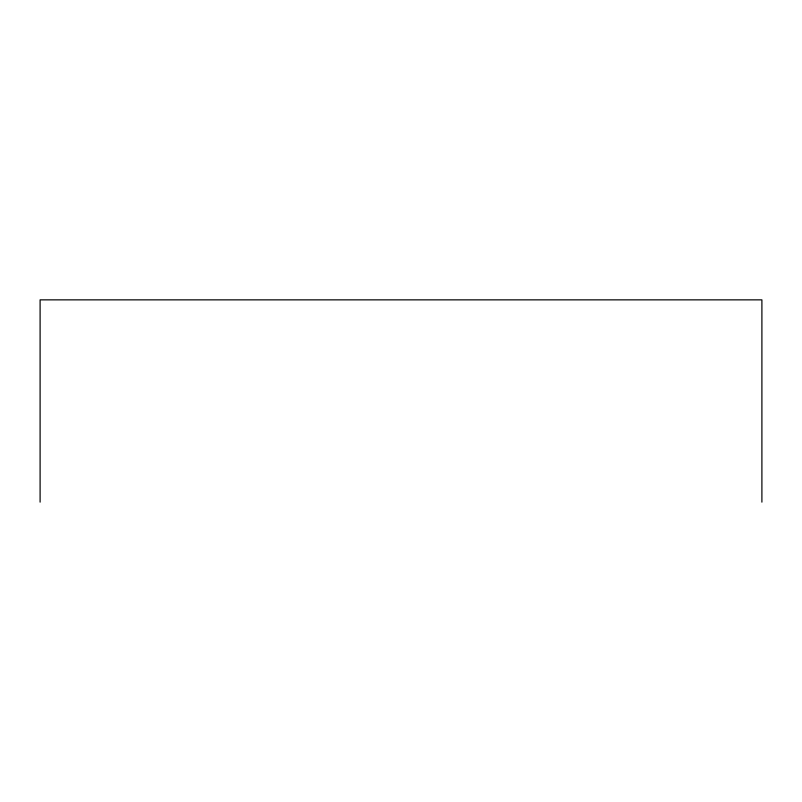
<?xml version="1.0" encoding="UTF-8"?>
<svg xmlns="http://www.w3.org/2000/svg" width="802" height="802" viewBox="0 0 802 802"><rect width="100%" height="100%" fill="white"/><g stroke="black" fill="none" stroke-linecap="round" stroke-linejoin="round"><path stroke-width="1.2" d="M761.9 502.142L761.9 299.858L40.1 299.858L40.1 502.142"/></g></svg>
